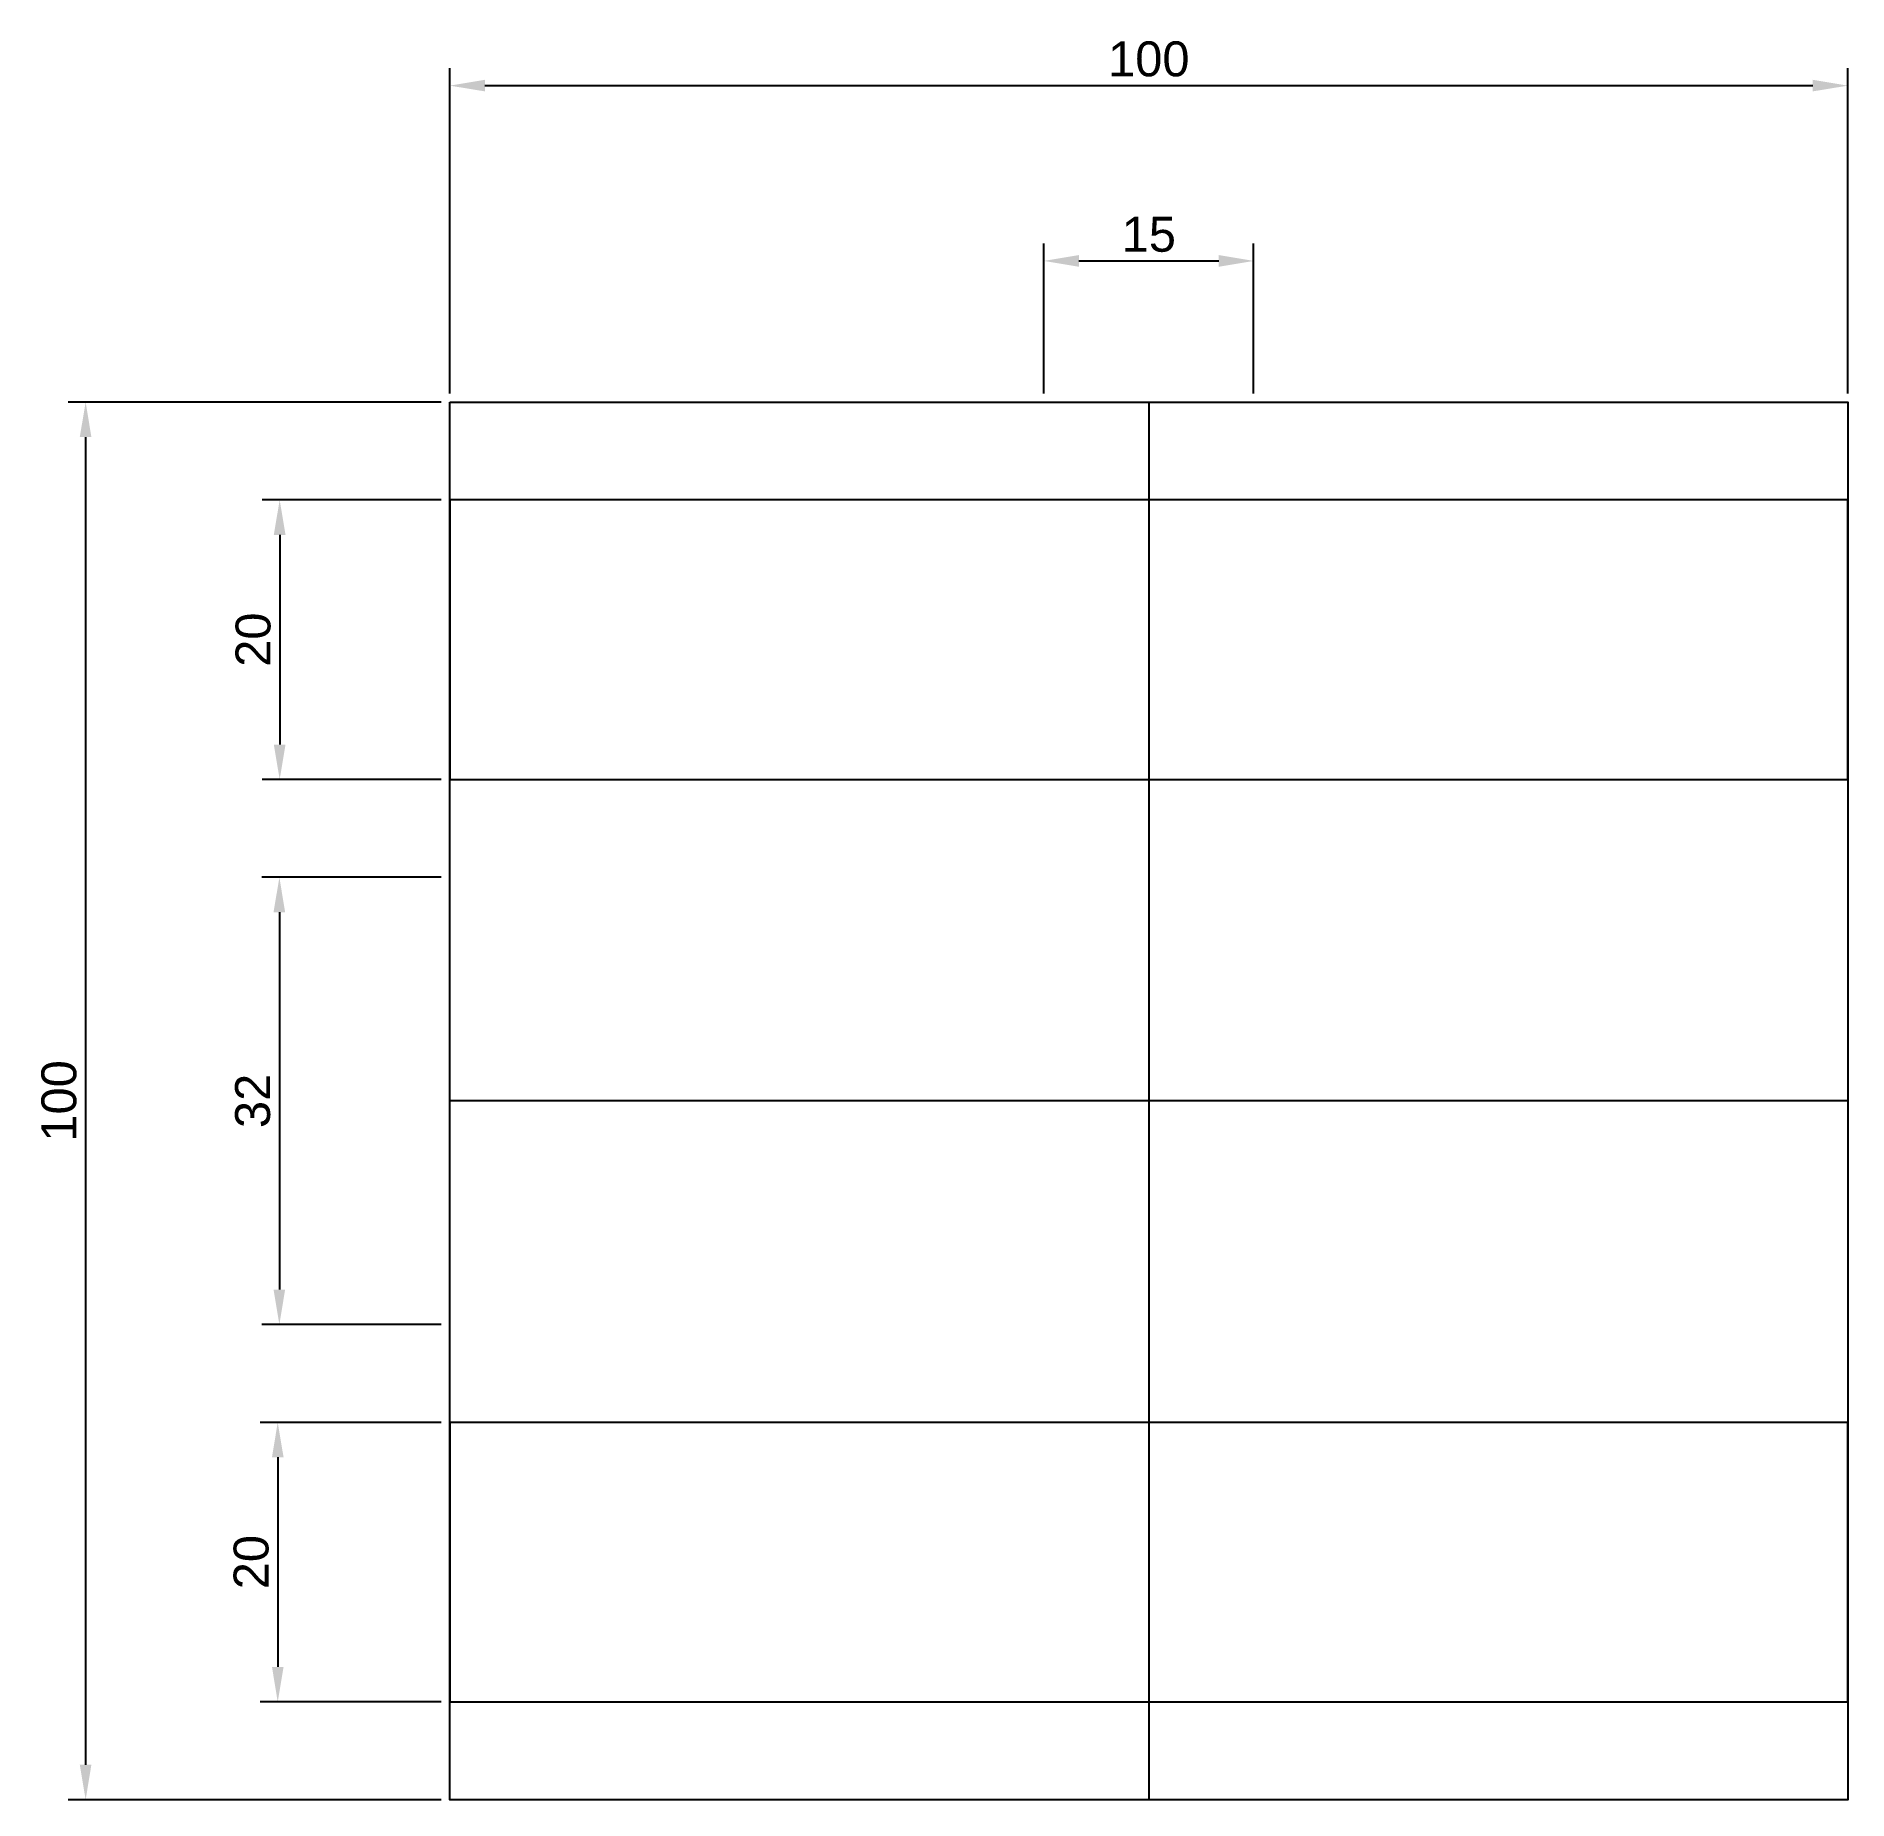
# Model space of a CAD drawing. Header units: millimetres. Extents: x 21 to 150, y 114 to 240.
import ezdxf

# ---------------------------------------------------------------- set-up
doc = ezdxf.new("R2010")
doc.units = ezdxf.units.MM
doc.layers.add('Annotations', color=7, linetype='Continuous')
doc.layers.add('Dims', color=254, linetype='Continuous')
doc.styles.get("Standard").update_dxf_attribs({"font": 'Arial Regular.ttf'})
doc.dimstyles.new('ISO-25', dxfattribs={"dimtxt": 2.5, "dimasz": 2.5, "dimexe": 1.25, "dimexo": 0.625, "dimtad": 1, "dimtxsty": 'Standard', "dimcen": 2.5, "dimadec": 0, "dimazin": 0, "dimtfac": 1, "dimtmove": 0, "dimatfit": 3, "dimfxl": 1, "dimarcsym": 0})

# ---------------------------------------------------------------- blocks, each defined once
blk = doc.blocks.new('*D0')
at = {"layer": 'Annotations', "color": 0, "lineweight": -2, "transparency": 16777216}
for p, q in [((50.46, 214.36), (50.46, 237.63)), ((150.46, 214.36), (150.46, 237.63)), ((52.96, 236.38), (147.96, 236.38))]:
    blk.add_line(p, q, dxfattribs=at)
at = {"layer": 'Annotations', "color": 0, "transparency": 16777216}
for points in [[(52.96, 236.8), (52.96, 235.97), (50.46, 236.38)], [(147.96, 236.8), (147.96, 235.97), (150.46, 236.38)]]:
    blk.add_solid(points, dxfattribs=at)
at = {"layer": 'Defpoints', "color": 0, "transparency": 16777216}
for p in [(150.46, 236.38), (50.46, 213.74), (150.46, 213.74)]:
    blk.add_point(p, dxfattribs=at)
at = {"layer": 'Annotations', "color": 0, "transparency": 16777216, "insert": (100.46, 238.28), "char_height": 2.5, "attachment_point": 5}
blk.add_mtext('100', dxfattribs=at)
blk = doc.blocks.new('*D1')
at = {"layer": 'Annotations', "color": 0, "lineweight": -2, "transparency": 16777216}
for p, q in [((49.84, 213.74), (23.15, 213.74)), ((24.4, 211.24), (24.4, 116.24)), ((49.84, 113.74), (23.15, 113.74))]:
    blk.add_line(p, q, dxfattribs=at)
at = {"layer": 'Annotations', "color": 0, "transparency": 16777216}
for points in [[(23.98, 211.24), (24.81, 211.24), (24.4, 213.74)], [(23.98, 116.24), (24.81, 116.24), (24.4, 113.74)]]:
    blk.add_solid(points, dxfattribs=at)
at = {"layer": 'Defpoints', "color": 0, "transparency": 16777216}
for p in [(50.46, 213.74), (24.4, 113.74), (50.46, 113.74)]:
    blk.add_point(p, dxfattribs=at)
at = {"layer": 'Annotations', "color": 0, "transparency": 16777216, "insert": (22.5, 163.74), "char_height": 2.5, "attachment_point": 5, "rotation": 90}
blk.add_mtext('100', dxfattribs=at)
blk = doc.blocks.new('*D2')
at = {"layer": 'Annotations', "color": 0, "lineweight": -2, "transparency": 16777216}
for p, q in [((92.96, 214.36), (92.96, 225.09)), ((107.96, 214.36), (107.96, 225.09)), ((95.46, 223.84), (105.46, 223.84))]:
    blk.add_line(p, q, dxfattribs=at)
at = {"layer": 'Annotations', "color": 0, "transparency": 16777216}
for points in [[(95.46, 224.26), (95.46, 223.42), (92.96, 223.84)], [(105.46, 224.26), (105.46, 223.42), (107.96, 223.84)]]:
    blk.add_solid(points, dxfattribs=at)
at = {"layer": 'Defpoints', "color": 0, "transparency": 16777216}
for p in [(107.96, 223.84), (92.96, 213.74, 4), (107.96, 213.74, 4)]:
    blk.add_point(p, dxfattribs=at)
at = {"layer": 'Annotations', "color": 0, "transparency": 16777216, "insert": (100.46, 225.73), "char_height": 2.5, "attachment_point": 5}
blk.add_mtext('15', dxfattribs=at)
blk = doc.blocks.new('*D3')
at = {"layer": 'Annotations', "color": 0, "lineweight": -2, "transparency": 16777216}
for p, q in [((49.84, 179.74), (37.01, 179.74)), ((38.26, 177.24), (38.26, 150.24)), ((49.84, 147.74), (37.01, 147.74))]:
    blk.add_line(p, q, dxfattribs=at)
at = {"layer": 'Annotations', "color": 0, "transparency": 16777216}
for points in [[(37.84, 177.24), (38.67, 177.24), (38.26, 179.74)], [(37.84, 150.24), (38.67, 150.24), (38.26, 147.74)]]:
    blk.add_solid(points, dxfattribs=at)
at = {"layer": 'Defpoints', "color": 0, "transparency": 16777216}
for p in [(50.46, 179.74, 2), (38.26, 147.74), (50.46, 147.74, 2)]:
    blk.add_point(p, dxfattribs=at)
at = {"layer": 'Annotations', "color": 0, "transparency": 16777216, "insert": (36.36, 163.74), "char_height": 2.5, "attachment_point": 5, "rotation": 90}
blk.add_mtext('32', dxfattribs=at)
blk = doc.blocks.new('*D4')
at = {"layer": 'Annotations', "color": 0, "lineweight": -2, "transparency": 16777216}
for p, q in [((49.84, 206.74), (37.03, 206.74)), ((38.28, 204.24), (38.28, 189.24)), ((49.84, 186.74), (37.03, 186.74))]:
    blk.add_line(p, q, dxfattribs=at)
at = {"layer": 'Annotations', "color": 0, "transparency": 16777216}
for points in [[(37.86, 204.24), (38.7, 204.24), (38.28, 206.74)], [(37.86, 189.24), (38.7, 189.24), (38.28, 186.74)]]:
    blk.add_solid(points, dxfattribs=at)
at = {"layer": 'Defpoints', "color": 0, "transparency": 16777216}
for p in [(50.46, 206.74, 2), (38.28, 186.74), (50.46, 186.74, 2)]:
    blk.add_point(p, dxfattribs=at)
at = {"layer": 'Annotations', "color": 0, "transparency": 16777216, "insert": (36.39, 196.74), "char_height": 2.5, "attachment_point": 5, "rotation": 90}
blk.add_mtext('20', dxfattribs=at)
blk = doc.blocks.new('*D5')
at = {"layer": 'Annotations', "color": 0, "lineweight": -2, "transparency": 16777216}
for p, q in [((49.84, 140.74), (36.89, 140.74)), ((38.14, 138.24), (38.14, 123.24)), ((49.84, 120.74), (36.89, 120.74))]:
    blk.add_line(p, q, dxfattribs=at)
at = {"layer": 'Annotations', "color": 0, "transparency": 16777216}
for points in [[(37.73, 138.24), (38.56, 138.24), (38.14, 140.74)], [(37.73, 123.24), (38.56, 123.24), (38.14, 120.74)]]:
    blk.add_solid(points, dxfattribs=at)
at = {"layer": 'Defpoints', "color": 0, "transparency": 16777216}
for p in [(50.46, 140.74, 2), (38.14, 120.74), (50.46, 120.74, 2)]:
    blk.add_point(p, dxfattribs=at)
at = {"layer": 'Annotations', "color": 0, "transparency": 16777216, "insert": (36.25, 130.74), "char_height": 2.5, "attachment_point": 5, "rotation": 90}
blk.add_mtext('20', dxfattribs=at)

msp = doc.modelspace()

# ---------------------------------------------------------------- linework, layer by layer
at = {"layer": 'Dims'}
for points in [[(50.463, 213.736), (150.463, 213.736), (150.463, 113.736), (50.463, 113.736)], [(50.463, 213.736), (100.463, 213.736), (100.463, 113.736), (50.463, 113.736)], [(50.463, 213.736), (150.463, 213.736), (150.463, 163.736), (50.463, 163.736)]]:
    msp.add_lwpolyline(points, close=True, dxfattribs=at)
at = {"layer": 'Dims', "elevation": 2}
for points in [[(150.463, 206.736), (50.463, 206.736), (50.463, 186.736), (150.463, 186.736)], [(150.463, 140.736), (50.463, 140.736), (50.463, 120.736), (150.463, 120.736)]]:
    msp.add_lwpolyline(points, close=True, dxfattribs=at)

# ---------------------------------------------------------------- dimensions: what is measured, and where the dimension line sits
at = {"layer": 'Annotations'}
for base, p1, p2, picture, middle in [((150.463, 236.384), (50.463, 213.736), (150.463, 213.736), '*D0', (100.463, 238.276)), ((107.963, 223.841), (92.963, 213.736, 4), (107.963, 213.736, 4), '*D2', (100.463, 225.733))]:
    dim = msp.add_linear_dim(base=base, p1=p1, p2=p2, dimstyle='ISO-25', dxfattribs=at)
    dim.commit()
    dim.dimension.update_dxf_attribs({"geometry": picture, "text_midpoint": middle})
for base, p1, p2, picture, middle in [((24.397, 113.736), (50.463, 213.736), (50.463, 113.736), '*D1', (22.505, 163.736)), ((38.278, 186.736), (50.463, 206.736, 2), (50.463, 186.736, 2), '*D4', (36.386, 196.736)), ((38.257, 147.736), (50.463, 179.736, 2), (50.463, 147.736, 2), '*D3', (36.365, 163.736)), ((38.145, 120.736), (50.463, 140.736, 2), (50.463, 120.736, 2), '*D5', (36.253, 130.736))]:
    dim = msp.add_linear_dim(base=base, p1=p1, p2=p2, angle=90, dimstyle='ISO-25', dxfattribs=at)
    dim.commit()
    dim.dimension.update_dxf_attribs({"geometry": picture, "text_midpoint": middle})

doc.saveas('drawing.dxf')
